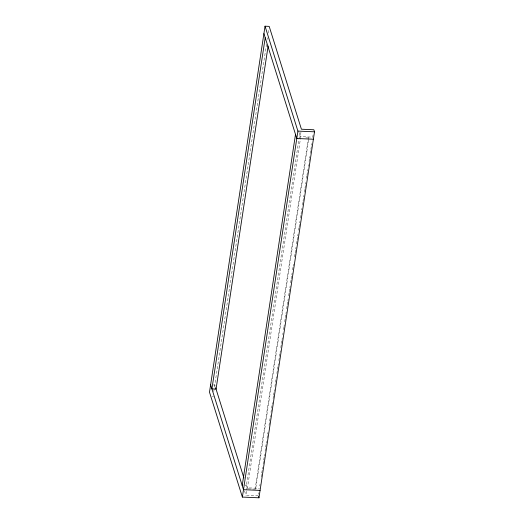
<?xml version="1.0" encoding="UTF-8"?>
<svg xmlns="http://www.w3.org/2000/svg" width="524" height="524" viewBox="0 0 524 524"><rect width="100%" height="100%" fill="white"/><g stroke="black" fill="none" stroke-linecap="round" stroke-linejoin="round"><path stroke-width="0.39" stroke-dasharray="2.62 1.97" d="M213.759 391.625L266.467 44.291M267.207 39.438L267.45 37.82M268.177 33.032L268.74 29.337M298.916 132.218L299.649 134.557L246.352 485.755L244.97 485.689M258.312 495.743L245.874 495.2L246.549 490.765M246.66 490.025L246.994 487.811L259.439 488.348M300.966 132.179L300.298 136.613L300.612 137.642L247.315 488.833L245.618 483.41M248.068 488.866L255.614 489.193L308.787 138.808M258.542 494.263L258.764 492.783M259.806 485.925L260.048 484.3M261.155 477.023L261.646 473.781M261.771 472.976L262.262 469.74M262.386 468.928L262.629 467.31M263.12 464.074L263.611 460.838M263.736 460.026L264.227 456.79M264.351 455.978L264.594 454.36M265.085 451.125L265.576 447.889M265.701 447.083L266.192 443.841M266.316 443.035L266.559 441.418M267.05 438.182L267.541 434.94M267.666 434.134L267.908 432.516M269.015 425.233L269.506 421.997M269.631 421.185L270.122 417.949M270.246 417.137L270.489 415.519M270.98 412.283L271.471 409.048M271.596 408.235L272.087 405M272.211 404.194L272.454 402.576M273.07 398.528L273.436 396.098M273.561 395.293L274.052 392.057M274.176 391.245L274.419 389.627M274.91 386.391L275.401 383.155M275.526 382.343L276.017 379.107M276.141 378.295L276.384 376.677M276.875 373.442L277.366 370.206M277.491 369.394L277.982 366.158M278.106 365.352L278.349 363.735M278.84 360.492L279.331 357.257M279.456 356.451L279.947 353.215M280.071 352.403L280.314 350.785M280.805 347.55L281.296 344.314M281.421 343.502L281.912 340.266M282.036 339.454L282.279 337.836M282.77 334.6L283.019 332.982M283.51 329.747L283.877 327.317M284.001 326.511L284.244 324.893M284.735 321.651L285.226 318.415M285.351 317.61L285.842 314.374M285.966 313.562L286.209 311.944M286.7 308.708L287.191 305.472M287.316 304.66L287.807 301.424M287.925 300.612L288.174 298.994M288.665 295.759L289.156 292.523M289.281 291.711L289.772 288.475M289.89 287.669L290.139 286.052M290.63 282.809L291.121 279.574M291.246 278.768L291.737 275.526M291.855 274.72L292.104 273.102M292.595 269.867L293.086 266.631M293.211 265.819L293.453 264.201M294.56 256.917L295.051 253.682M295.176 252.869L295.667 249.634M295.785 248.828L296.034 247.21M296.525 243.968L297.016 240.732M297.141 239.927L297.632 236.684M297.75 235.879L297.999 234.261M298.615 230.213L298.981 227.783M299.106 226.977L299.597 223.741M299.715 222.929L299.964 221.311M300.455 218.076L300.946 214.84M301.071 214.028L301.562 210.792M301.68 209.986L301.929 208.362M302.42 205.126L302.911 201.891M303.036 201.085L303.527 197.843M303.645 197.037L303.894 195.419M304.385 192.184L304.876 188.941M305.001 188.136L305.492 184.9M305.61 184.088L305.859 182.47M306.474 178.422L306.841 175.999M306.966 175.186L307.457 171.951M307.575 171.138L307.824 169.521M308.315 166.285L308.557 164.667M309.049 161.431L309.422 159.001M309.54 158.196L309.789 156.578M310.28 153.342L310.771 150.1M310.896 149.294L311.387 146.058M311.505 145.246L311.754 143.628M313.07 134.937L312.736 137.157L300.298 136.613L299.649 134.557M305.892 137.871L308.911 138.002L308.59 136.974L255.293 488.171L255.614 489.193M213.386 384.911L214.768 384.97L215.626 387.714M212.168 396.354L213.55 396.413M244.498 490.805L245.874 495.2"/><path stroke-width="0.79" d="M265.039 26.2L209.495 392.181L242.37 497.079L258.961 497.8L314.505 131.819L313.856 129.762L301.418 129.218L269.185 26.383L265.039 26.2L297.914 131.098L242.37 497.079M265.209 37.708L211.912 388.9L216.058 389.083L268.124 45.981M242.206 485.571L295.503 134.38M297.914 131.098L314.505 131.819M313.378 139.214L296.794 138.493L263.919 33.595M260.081 490.405L243.49 489.685L210.622 384.786M258.529 496.431L258.961 497.8M215.626 387.714L243.909 477.954"/></g></svg>
